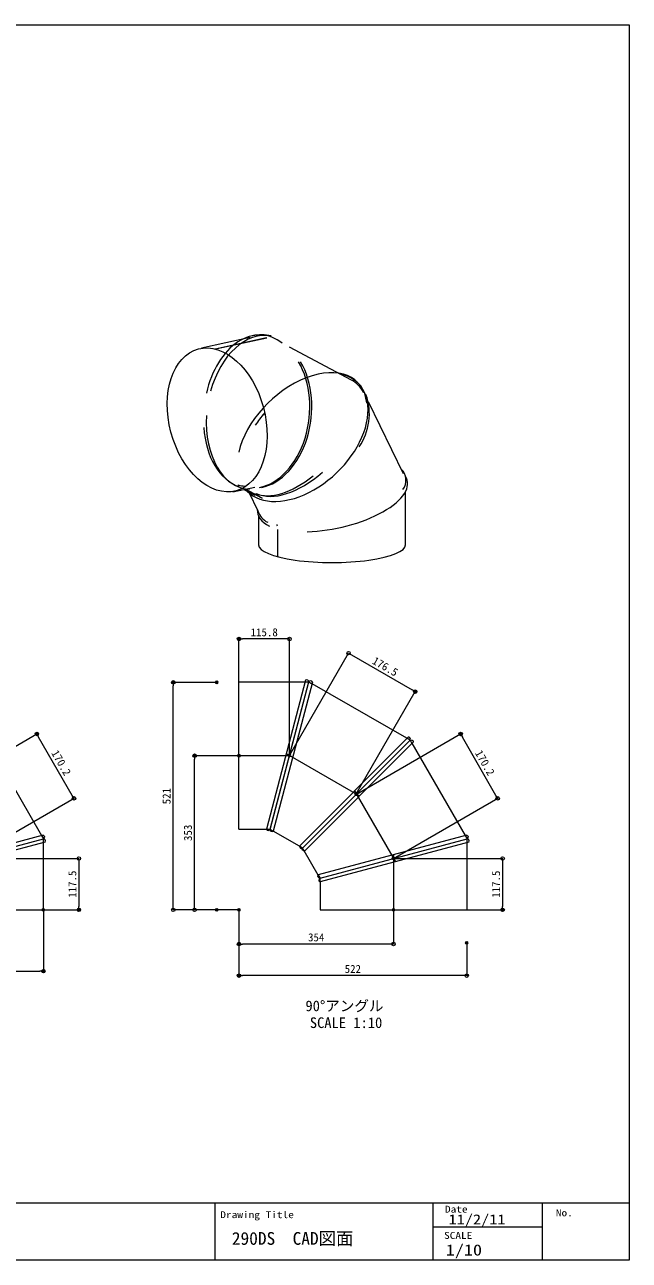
# Model space of a CAD drawing. Units: millimetres, scale not verified. Extents: x 2274 to 6349, y -1382 to 1448.
# Drawn here: x 4963 to 6349, y -1382 to 1448 of the extents above; entities that cross this region are included whole.
import ezdxf
from ezdxf.enums import TextEntityAlignment as Align

# ---------------------------------------------------------------- set-up
doc = ezdxf.new("R2010")
doc.units = ezdxf.units.MM
doc.header["$LTSCALE"] = 10
doc.header["$PDMODE"] = 32
doc.header["$PDSIZE"] = 5
doc.layers.add('0-0_0', color=7, linetype='Continuous', lineweight=18)
doc.layers.add('0-1_Defpoints', color=7, linetype='Continuous')
doc.styles.add('ＭＳ ゴシック', font='')
doc.styles.get('ＭＳ ゴシック').set_extended_font_data('MS Gothic')

# ---------------------------------------------------------------- blocks, each defined once
blk = doc.blocks.new('A$C713E1B3B')
at = {"layer": '0-0_0'}
for p, q in [((-9.4643, -2.5359), (9.4643, 2.5359)), ((9.6871, 2.1197), (-9.4493, -3.0079)), ((9.4643, 2.06), (9.4643, 2.5359)), ((9.4643, -6.6081), (9.4643, 2.06)), ((-9.4643, -2.9992), (-9.4643, -2.5359))]:
    blk.add_line(p, q, dxfattribs=at)
blk.add_lwpolyline([(-9.4643, -2.9992), (-9.4643, -6.6081), (9.4643, -6.6081)], dxfattribs=at)
for centre, radius, start, end in [((9.4657, 2.2689), 0.2671, 326.06605, 90.2992), ((-9.3333, -2.7676), 0.2661, 119.49174, 240.50826)]:
    blk.add_arc(centre, radius, start, end, dxfattribs=at)
blk = doc.blocks.new('A$C3C5C63D1')
at = {"layer": '0-0_0'}
for p, q in [((-9.6879, 11.7025), (9.4486, 6.5436)), ((-9.4643, 12.1184), (-9.4643, 11.6422)), ((-9.4643, 11.6673), (-9.4643, -2.06)), ((9.4643, 2.9992), (9.4643, 6.6081)), ((-9.6871, -2.1197), (9.4493, 3.0079)), ((9.4643, 2.5359), (-9.4643, -2.5359)), ((9.4643, 2.9992), (9.4643, 2.5359)), ((-9.4643, -2.06), (-9.4643, -2.5359))]:
    blk.add_line(p, q, dxfattribs=at)
blk.add_lwpolyline([(9.4643, 6.5526), (9.4643, 7.0155), (-9.4643, 12.1184)], dxfattribs=at)
for centre, radius, start, end in [((-9.4661, 11.8513), 0.2671, 89.61338, 213.84652), ((9.3329, 6.784), 0.2661, 299.57782, 60.42084), ((9.3138, 2.7563), 0.2857, 58.22818, 61.68989), ((9.3333, 2.7676), 0.2661, 299.49174, 60.50826), ((-9.4657, -2.2689), 0.2671, 146.06605, 270.2992)]:
    blk.add_arc(centre, radius, start, end, dxfattribs=at)
blk = doc.blocks.new('A$C0C421330')
at = {"layer": '0-0_0'}
for p, q in [((-9.4643, 7.3846), (9.4643, 12.4875)), ((9.6879, 12.0717), (-9.4486, 6.9127)), ((9.4643, 12.4875), (9.4643, 12.0114)), ((9.4643, -2.0753), (9.4643, 11.9977)), ((-9.4643, 6.9218), (-9.465, 7.385)), ((-9.4643, 3.0147), (-9.4643, 6.9217)), ((-9.4643, 2.5514), (-9.4643, 3.0143)), ((-9.4643, 2.5514), (9.4565, -2.5493)), ((9.68, -2.1335), (-9.4486, 3.0233)), ((9.4643, -2.5493), (9.4643, -2.0753))]:
    blk.add_line(p, q, dxfattribs=at)
for centre, radius, start, end in [((9.4661, 12.2204), 0.2671, 326.15348, 90.38662), ((-9.3329, 7.1532), 0.2661, 119.57916, 240.42218), ((-9.3142, 7.1649), 0.2857, 238.30789, 241.93705), ((-9.3329, 2.7829), 0.2661, 119.40432, 240.42084), ((-9.3138, 2.7714), 0.2857, 118.14076, 121.60469), ((9.4583, -2.2823), 0.2671, 269.61338, 33.84652)]:
    blk.add_arc(centre, radius, start, end, dxfattribs=at)
blk = doc.blocks.new('A$C39DB032D')
at = {"layer": '0-0_0'}
for p, q in [((8.5688, 9.6748), (3.5291, -9.4839)), ((4.0008, -9.4977), (8.986, 9.4539)), ((8.5134, 9.4643), (8.9858, 9.4643)), ((0, -9.4643), (3.5342, -9.4643)), ((3.5342, -9.4643), (4.0008, -9.4643))]:
    blk.add_line(p, q, dxfattribs=at)
blk.add_lwpolyline([(0, -9.4643), (0, 9.4643), (8.5136, 9.4643)], dxfattribs=at)
for centre, radius, start, end in [((8.7189, 9.454), 0.2671, 359.96308, 124.19622), ((3.7686, -9.3678), 0.2661, 205.86784, 330.77054)]:
    blk.add_arc(centre, radius, start, end, dxfattribs=at)
blk = doc.blocks.new('_Origin')
at = {"layer": '0-0_0'}
blk.add_line((0, 0), (-1.429, 0), dxfattribs=at)
blk.add_circle((0, 0), 0.714, dxfattribs=at)
blk = doc.blocks.new('D94')
at = {"layer": '0-0_0', "color": 5}
for p, q in [((-3889.87, 1377.92), (-3889.87, 1177.09)), ((-3046.94, 1377.92), (-3046.94, 1177.09)), ((-3878.44, 1177.35), (-3058.37, 1177.35))]:
    blk.add_line(p, q, dxfattribs=at)
at = {"layer": '0-1_Defpoints'}
for p in [(-3889.87, 1378.01), (-3046.94, 1378.01), (-3046.94, 1177.35)]:
    blk.add_point(p, dxfattribs=at)
at = {"layer": '0-0_0', "xscale": 8, "yscale": 8, "rotation": 180}
blk.add_blockref('_Origin', (-3889.87, 1177.35), dxfattribs=at)
at = {"layer": '0-0_0', "xscale": 8, "yscale": 8}
blk.add_blockref('_Origin', (-3046.94, 1177.35), dxfattribs=at)
at = {"layer": '0-0_0', "style": 'ＭＳ ゴシック'}
blk.add_text('590', height=26.18, dxfattribs=at).set_placement((-3495.19, 1178.37), align=Align.BOTTOM_LEFT)
blk = doc.blocks.new('D91')
at = {"layer": '0-0_0', "color": 5}
for p, q in [((-3287.57, 1545.94), (-2930.34, 1545.94)), ((-2930.6, 1534.51), (-2930.6, 1389.44)), ((-3287.66, 1378.01), (-2930.34, 1378.01))]:
    blk.add_line(p, q, dxfattribs=at)
at = {"layer": '0-1_Defpoints'}
for p in [(-3287.66, 1545.94), (-3287.75, 1378.01), (-2930.6, 1378.01)]:
    blk.add_point(p, dxfattribs=at)
at = {"layer": '0-0_0', "xscale": 8, "yscale": 8}
for p, rotation in [((-2930.6, 1545.94), 90), ((-2930.6, 1378.01), 270)]:
    blk.add_blockref('_Origin', p, dxfattribs=dict(at, rotation=rotation))
at = {"layer": '0-0_0', "style": 'ＭＳ ゴシック'}
blk.add_text('117.5', height=26.18, rotation=90, dxfattribs=at).set_placement((-2931.18, 1417.33), align=Align.BOTTOM_LEFT)
blk = doc.blocks.new('D95')
at = {"layer": '0-0_0', "color": 5}
for p, q in [((-3409.09, 1756.77), (-3067.87, 1953.61)), ((-2952.29, 1752.73), (-3062.38, 1943.58)), ((-3287.58, 1546.12), (-2946.36, 1742.96))]:
    blk.add_line(p, q, dxfattribs=at)
at = {"layer": '0-1_Defpoints'}
for p in [(-3068.09, 1953.48), (-3409.17, 1756.73), (-3287.66, 1546.08)]:
    blk.add_point(p, dxfattribs=at)
at = {"layer": '0-0_0', "xscale": 8, "yscale": 8}
for p, rotation in [((-3068.09, 1953.48), 119.97896), ((-2946.58, 1742.83), 299.97896)]:
    blk.add_blockref('_Origin', p, dxfattribs=dict(at, rotation=rotation))
at = {"layer": '0-0_0', "style": 'ＭＳ ゴシック'}
blk.add_text('170.2', height=26.18, rotation=299.979, dxfattribs=at).set_placement((-3028.75, 1887.34), align=Align.BOTTOM_LEFT)
blk = doc.blocks.new('D101')
at = {"layer": '0-0_0', "color": 5}
for p, q in [((-2406.6, 1883.24), (-2406.6, 2264.55)), ((-2252.54, 2264.29), (-2395.17, 2264.29)), ((-2241.11, 1883.42), (-2241.11, 2264.55))]:
    blk.add_line(p, q, dxfattribs=at)
at = {"layer": '0-1_Defpoints'}
for p in [(-2406.6, 2264.29), (-2406.6, 1883.15), (-2241.11, 1883.33)]:
    blk.add_point(p, dxfattribs=at)
at = {"layer": '0-0_0', "xscale": 8, "yscale": 8, "rotation": 180}
blk.add_blockref('_Origin', (-2406.6, 2264.29), dxfattribs=at)
at = {"layer": '0-0_0', "xscale": 8, "yscale": 8}
blk.add_blockref('_Origin', (-2241.11, 2264.29), dxfattribs=at)
at = {"layer": '0-0_0', "style": 'ＭＳ ゴシック'}
blk.add_text('115.8', height=26.18, dxfattribs=at).set_placement((-2368.5, 2265.32), align=Align.BOTTOM_LEFT)
blk = doc.blocks.new('D103')
at = {"layer": '0-0_0', "color": 5}
for p, q in [((-2479.48, 2122.32), (-2621.92, 2122.32)), ((-2621.66, 1389.44), (-2621.66, 2110.89)), ((-2479.48, 1378.01), (-2621.92, 1378.01))]:
    blk.add_line(p, q, dxfattribs=at)
at = {"layer": '0-1_Defpoints'}
for p in [(-2621.66, 2122.32), (-2479.39, 2122.32), (-2479.39, 1378.01)]:
    blk.add_point(p, dxfattribs=at)
at = {"layer": '0-0_0', "xscale": 8, "yscale": 8}
for p, rotation in [((-2621.66, 2122.32), 90), ((-2621.66, 1378.01), 270)]:
    blk.add_blockref('_Origin', p, dxfattribs=dict(at, rotation=rotation))
at = {"layer": '0-0_0', "style": 'ＭＳ ゴシック'}
blk.add_text('521', height=26.18, rotation=90, dxfattribs=at).set_placement((-2622.69, 1723.38), align=Align.BOTTOM_LEFT)
blk = doc.blocks.new('D102')
at = {"layer": '0-0_0', "color": 5}
for p, q in [((-2406.69, 1882.29), (-2552.09, 1882.29)), ((-2551.84, 1389.44), (-2551.84, 1870.86)), ((-2406.69, 1378.01), (-2552.09, 1378.01))]:
    blk.add_line(p, q, dxfattribs=at)
at = {"layer": '0-1_Defpoints'}
for p in [(-2551.84, 1882.29), (-2406.6, 1882.29), (-2406.6, 1378.01)]:
    blk.add_point(p, dxfattribs=at)
at = {"layer": '0-0_0', "xscale": 8, "yscale": 8}
for p, rotation in [((-2551.84, 1882.29), 90), ((-2551.84, 1378.01), 270)]:
    blk.add_blockref('_Origin', p, dxfattribs=dict(at, rotation=rotation))
at = {"layer": '0-0_0', "style": 'ＭＳ ゴシック'}
blk.add_text('353', height=26.18, rotation=90, dxfattribs=at).set_placement((-2552.86, 1603.36), align=Align.BOTTOM_LEFT)
blk = doc.blocks.new('D105')
at = {"layer": '0-0_0', "color": 5}
for p, q in [((-2406.6, 1377.83), (-2406.6, 1265.95)), ((-1900.66, 1377.92), (-1900.66, 1265.95)), ((-1912.09, 1266.2), (-2395.17, 1266.2))]:
    blk.add_line(p, q, dxfattribs=at)
at = {"layer": '0-1_Defpoints'}
for p in [(-2406.6, 1377.92), (-1900.66, 1378.01), (-2406.6, 1266.2)]:
    blk.add_point(p, dxfattribs=at)
at = {"layer": '0-0_0', "xscale": 8, "yscale": 8, "rotation": 180}
blk.add_blockref('_Origin', (-2406.6, 1266.2), dxfattribs=at)
at = {"layer": '0-0_0', "xscale": 8, "yscale": 8}
blk.add_blockref('_Origin', (-1900.66, 1266.2), dxfattribs=at)
at = {"layer": '0-0_0', "style": 'ＭＳ ゴシック'}
blk.add_text('354', height=26.18, dxfattribs=at).set_placement((-2180.42, 1267.23), align=Align.BOTTOM_LEFT)
blk = doc.blocks.new('D104')
at = {"layer": '0-0_0', "color": 5}
for p, q in [((-2406.6, 1377.92), (-2406.6, 1162.48)), ((-1660.86, 1270.11), (-1660.86, 1162.48)), ((-1672.29, 1162.74), (-2395.17, 1162.74))]:
    blk.add_line(p, q, dxfattribs=at)
at = {"layer": '0-1_Defpoints'}
for p in [(-2406.6, 1378.01), (-1660.86, 1270.2), (-2406.6, 1162.74)]:
    blk.add_point(p, dxfattribs=at)
at = {"layer": '0-0_0', "xscale": 8, "yscale": 8, "rotation": 180}
blk.add_blockref('_Origin', (-2406.6, 1162.74), dxfattribs=at)
at = {"layer": '0-0_0', "xscale": 8, "yscale": 8}
blk.add_blockref('_Origin', (-1660.86, 1162.74), dxfattribs=at)
at = {"layer": '0-0_0', "style": 'ＭＳ ゴシック'}
blk.add_text('522', height=26.18, dxfattribs=at).set_placement((-2060.52, 1163.77), align=Align.BOTTOM_LEFT)
blk = doc.blocks.new('D92')
at = {"layer": '0-0_0', "color": 5}
for p, q in [((-1900.48, 1545.94), (-1543.26, 1545.94)), ((-1543.52, 1534.51), (-1543.52, 1389.44)), ((-1900.57, 1378.01), (-1543.26, 1378.01))]:
    blk.add_line(p, q, dxfattribs=at)
at = {"layer": '0-1_Defpoints'}
for p in [(-1900.57, 1545.94), (-1900.66, 1378.01), (-1543.52, 1378.01)]:
    blk.add_point(p, dxfattribs=at)
at = {"layer": '0-0_0', "xscale": 8, "yscale": 8}
for p, rotation in [((-1543.52, 1545.94), 90), ((-1543.52, 1378.01), 270)]:
    blk.add_blockref('_Origin', p, dxfattribs=dict(at, rotation=rotation))
at = {"layer": '0-0_0', "style": 'ＭＳ ゴシック'}
blk.add_text('117.5', height=26.18, rotation=90, dxfattribs=at).set_placement((-1544.09, 1417.33), align=Align.BOTTOM_LEFT)
blk = doc.blocks.new('D99')
at = {"layer": '0-0_0', "color": 5}
for p, q in [((-2022.01, 1756.77), (-1680.79, 1953.61)), ((-1565.21, 1752.73), (-1675.3, 1943.58)), ((-1900.49, 1546.12), (-1559.27, 1742.96))]:
    blk.add_line(p, q, dxfattribs=at)
at = {"layer": '0-1_Defpoints'}
for p in [(-1681.01, 1953.48), (-2022.09, 1756.73), (-1900.57, 1546.08)]:
    blk.add_point(p, dxfattribs=at)
at = {"layer": '0-0_0', "xscale": 8, "yscale": 8}
for p, rotation in [((-1681.01, 1953.48), 119.97896), ((-1559.5, 1742.83), 299.97896)]:
    blk.add_blockref('_Origin', p, dxfattribs=dict(at, rotation=rotation))
at = {"layer": '0-0_0', "style": 'ＭＳ ゴシック'}
blk.add_text('170.2', height=26.18, rotation=299.979, dxfattribs=at).set_placement((-1641.67, 1887.34), align=Align.BOTTOM_LEFT)
blk = doc.blocks.new('D100')
at = {"layer": '0-0_0', "color": 5}
for p, q in [((-2241.17, 1883.48), (-2047.63, 2218.39)), ((-2037.86, 2212.45), (-1839.38, 2097.75)), ((-2022.89, 1757.35), (-1829.36, 2092.26))]:
    blk.add_line(p, q, dxfattribs=at)
at = {"layer": '0-1_Defpoints'}
for p in [(-1829.48, 2092.03), (-2241.21, 1883.41), (-2022.94, 1757.27)]:
    blk.add_point(p, dxfattribs=at)
at = {"layer": '0-0_0', "xscale": 8, "yscale": 8}
for p, rotation in [((-2047.76, 2218.17), 149.9771), ((-1829.48, 2092.03), 329.9771)]:
    blk.add_blockref('_Origin', p, dxfattribs=dict(at, rotation=rotation))
at = {"layer": '0-0_0', "style": 'ＭＳ ゴシック'}
blk.add_text('176.5', height=26.18, rotation=329.977, dxfattribs=at).set_placement((-1976.76, 2178.33), align=Align.BOTTOM_LEFT)

msp = doc.modelspace()

# ---------------------------------------------------------------- linework, layer by layer
at = {"layer": '0-0_0'}
for p, q in [((5480.11, 731.6), (5368.43, 707.27)), ((5517.68, 730.82), (5399.83, 705.15)), ((5404.46, 706.08), (5517.85, 730.78)), ((5712.3, 633.67), (5570.3, 709.78)), ((5831.66, 418.99), (5750.83, 584.15)), ((5440.16, 377.99), (5490.75, 389.01)), ((5465.61, 383.54), (5490.56, 370.17)), ((5468.79, 384.23), (5507.2, 363.64)), ((5507.37, 363.59), (5468.85, 384.24)), ((5476.77, 377.5), (5497.69, 334.75)), ((5836.03, 256.88), (5836.03, 378.88)), ((5499.03, 321.79), (5499.03, 256.88)), ((5542.31, 291.94), (5542.31, 229.6)), ((5562.61, -221.46), (5730.63, -318.47)), ((5571.2, -226.42), (5425.37, -226.42)), ((5719.03, -306.92), (5812.67, -469.11)), ((5808.44, -453.3), (5808.44, -594.76)), ((4668.98, -579.42), (5005.98, -579.42)), ((5639.94, -579.42), (5976.94, -579.42)), ((5898.76, -1250.5), (5898.76, -1380.12)), ((5898.76, -1305.31), (6148.76, -1305.31))]:
    msp.add_line(p, q, dxfattribs=at)
at = {"layer": '0-0_0', "color": 2}
msp.add_line((2343.76, -1250.5), (6348.76, -1250.5), dxfattribs=at)
at = {"layer": '0-0_0', "color": 6}
for p, q in [((5398.76, -1250.5), (5398.76, -1380.12)), ((6148.76, -1250.5), (6148.76, -1380.12))]:
    msp.add_line(p, q, dxfattribs=at)
msp.add_lwpolyline([(2273.76, 1447.96), (6348.76, 1447.96), (6348.76, -1382.04), (2273.76, -1382.04)], close=True, dxfattribs=at)
msp.add_lwpolyline([(2273.76, -1250.5), (6348.76, -1250.5), (6348.76, -1380.12)], dxfattribs=at)
at = {"layer": '0-0_0'}
for centre, radius, start, end in [((5506.71, 654.07), 83.87, 75.15087, 104.91302), ((5681.76, 575.6), 65.6, 27.07983, 64.05296), ((5681.28, 575.02), 66.34, 27.94026, 62.12735), ((5621.53, 556.04), 131.51, 325.2372, 19.8219), ((5713.93, 384.37), 266.04, 139.23327, 146.64339), ((5710.38, 386.91), 261.68, 139.14957, 146.68049), ((5801.35, 404.6), 35.69, 323.41416, 46.00612), ((5471.22, 467.25), 76.16, 255.06424, 267.64443), ((5471.57, 467.41), 76.25, 255.07558, 267.47133), ((5537.75, 346.02), 41.61, 195.70962, 244.95264), ((5545.6, 303.28), 4.91, 176.77485, 224.39264)]:
    msp.add_arc(centre, radius, start, end, dxfattribs=at)
for centre, major_axis, ratio, start_param, end_param in [((5490.48, 562.59), (19.9, 174.28), 0.664534, 5.8878141, 7.6902657), ((5497.22, 559.96), (26.72, 175.36), 0.655015, 6.2502058, 7.6737256), ((5598.84, 505.45), (-128.25, -122.48), 0.614182, 2.6942663, 5.5384712), ((5492.56, 559.96), (18.75, 173.42), 0.706092, 3.3638857, 5.5201863), ((5497.22, 559.96), (18.75, 173.42), 0.706092, 3.3638857, 5.5201863), ((5600.18, 503.12), (-128.25, -122.48), 0.635342, 0.0129981, 3.5657885), ((5497.22, 559.96), (26.72, 175.36), 0.655015, 1.7101614, 3.2119804), ((5490.48, 562.59), (22.41, 175.47), 0.657532, 1.8664166, 3.0117316), ((5590.62, 510.33), (111.75, 127.58), 0.542524, 3.3107027, 4.4139207), ((5598.84, 505.45), (116.67, 122.32), 0.544046, 3.3024546, 4.5482748), ((5668.54, 365.97), (171.66, 37.42), 0.409039, 4.2797439, 6.4358954), ((5668.54, 365.97), (171.66, 37.42), 0.409039, 3.0167954, 3.6342597), ((5667.53, 256.88), (-168.5, 0), 0.241958, 6.2831853, 9.424778)]:
    msp.add_ellipse(centre, major_axis=major_axis, ratio=ratio, start_param=start_param, end_param=end_param, dxfattribs=at)
msp.add_ellipse((5404.36, 542.85), major_axis=(43.2, -162.39), ratio=0.652917, dxfattribs=at)
msp.add_point((5808.16, -461.29), dxfattribs=at)

# ---------------------------------------------------------------- block references
for name, p, xscale, yscale in [('D101', (7138.84, -1544.02), 0.7, 0.7), ('D100', (7138.84, -1544.02), 0.7, 0.7), ('D103', (7138.84, -1544.02), 0.7, 0.7), ('A$C39DB032D', (5454.22, -225.82), 17.80377, 17.80377), ('D95', (7138.84, -1544.02), 0.7, 0.7), ('D99', (7138.84, -1544.02), 0.7, 0.7), ('D102', (7138.84, -1544.02), 0.7, 0.7), ('A$C713E1B3B', (4837.48, -461.77), 17.80377, 17.80377), ('A$C713E1B3B', (5808.44, -461.77), 17.80377, 17.80377), ('D91', (7138.84, -1544.02), 0.7, 0.7), ('D92', (7138.84, -1544.02), 0.7, 0.7), ('D94', (7138.84, -1544.02), 0.7, 0.7), ('D105', (7138.84, -1544.02), 0.7, 0.7), ('D104', (7138.84, -1544.02), 0.7, 0.7)]:
    msp.add_blockref(name, p, dxfattribs=dict(at, xscale=xscale, yscale=yscale))
at = {"layer": '0-0_0', "yscale": 17.80377}
for name, p, xscale, rotation in [('A$C0C421330', (5723.27, -314.26), 17.80377, 60.17484), ('A$C3C5C63D1', (4837.48, -461.77), -17.80377, 30), ('A$C3C5C63D1', (5808.44, -461.77), -17.80377, 30)]:
    msp.add_blockref(name, p, dxfattribs=dict(at, xscale=xscale, rotation=rotation))

# ---------------------------------------------------------------- texts
at = {"layer": '0-0_0', "style": 'ＭＳ ゴシック'}
for s, height, p in [('90°アングル', 24.42, (5606.56, -818.86)), ('SCALE 1:10', 24.42, (5616.55, -857.37)), ('290DS\u3000CAD図面', 29.22, (5437.92, -1355.35))]:
    msp.add_text(s, height=height, dxfattribs=at).set_placement(p, align=Align.BOTTOM_LEFT)
at = {"layer": '0-0_0', "style": 'ＭＳ ゴシック', "width": 1.2}
for s, height, p in [('Drawing Title', 15.88, (5411.53, -1290.29)), ('Date', 15.88, (5926.27, -1277.71)), ('No.', 15.88, (6180.41, -1285.96)), ('11/2/11', 22.86, (5934.52, -1306.6)), ('SCALE', 15.88, (5924.27, -1337.79)), ('1/10', 25.4, (5928.32, -1378.78))]:
    msp.add_text(s, height=height, dxfattribs=at).set_placement(p, align=Align.BOTTOM_LEFT)

doc.saveas('drawing.dxf')
